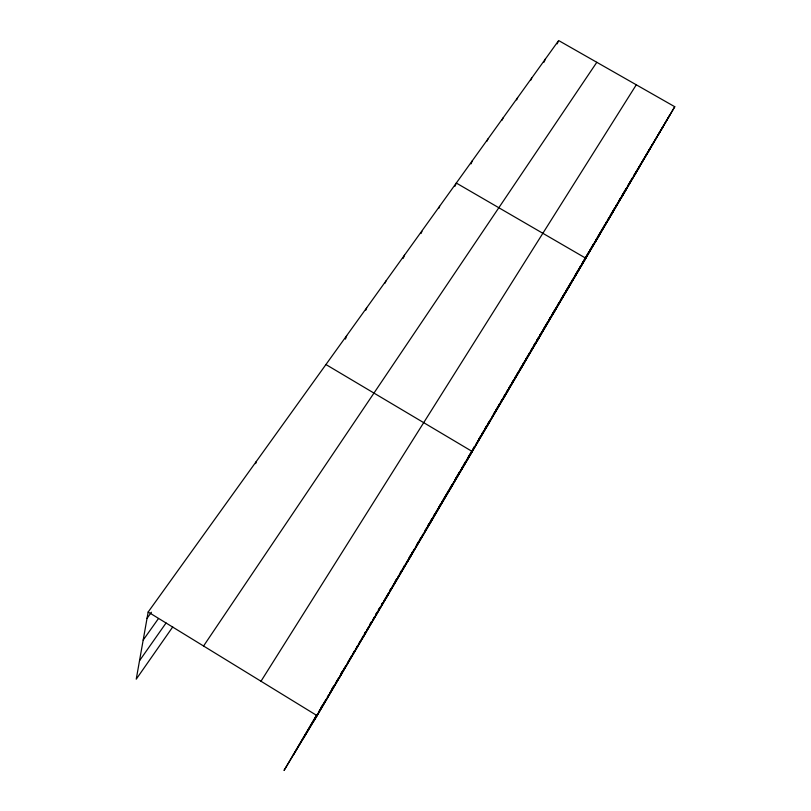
<?xml version="1.0" encoding="UTF-8"?>
<svg xmlns="http://www.w3.org/2000/svg" width="811" height="811" viewBox="0 0 811 811"><rect width="100%" height="100%" fill="white"/><g stroke="black" fill="none" stroke-linecap="round" stroke-linejoin="round"><path stroke-width="1.22" d="M316.888 714.562L284.032 770.45L317.081 715.657L674.762 106.728L558.657 40.55L148.16 612.021L136.238 679.182L172.733 626.933M255.647 463.628L256.276 461.51M345.445 339.099L346.692 335.632M365.812 310.157L366.684 307.805M385.134 283.09L385.924 281.011M403.239 258.344L404.476 255.181M421.091 233.467L421.943 231.348M438.761 208.386L439.633 206.247M454.951 186.277L456.299 183.043L585.775 258.222L542.275 331.314M471.029 163.873L472.407 160.619M487.036 141.124L487.979 138.945M502.09 120.17L503.033 117.98M516.648 99.885L517.611 97.685M530.749 80.238L531.732 78.038M543.917 62.305L545.397 59M557.147 43.865L558.15 41.655M293.126 755.376L316.635 715.373M319.139 711.105L320.396 708.976M321.643 706.847L326.032 699.386M327.279 697.257L328.536 695.128M329.783 693L334.173 685.538M335.419 683.409L338.552 678.077M341.086 673.769L345.547 666.186M347.453 662.942L351.903 655.359M353.18 653.2L354.448 651.03M356.364 647.786L357.631 645.617M358.908 643.458L360.814 640.203M362.071 638.064L363.328 635.925M364.595 633.776L365.852 631.637M367.109 629.498L368.995 626.285M370.252 624.135L371.519 621.996M372.776 619.857L374.662 616.644M375.919 614.495L377.186 612.356M378.443 610.217L380.329 607.003M381.586 604.864L382.833 602.735M384.079 600.616L388.449 593.186M389.696 591.057L390.943 588.938M392.2 586.809L396.559 579.378M397.816 577.26L399.063 575.131M400.31 573.012L404.76 565.439M406.037 563.26L407.953 559.995M409.241 557.816L414.36 549.098M415.637 546.918L420.118 539.295M421.396 537.125L423.312 533.871M424.589 531.702L425.856 529.532M427.133 527.363L429.049 524.109M430.327 521.939L444.367 498.035M445.655 495.856L450.135 488.222M451.413 486.042L453.339 482.778M454.616 480.599L456.542 477.324M457.181 476.239L459.107 472.955M460.395 470.775L462.321 467.501M463.598 465.311L472.59 450.024M473.229 448.929L474.465 446.82M475.712 444.712L482.525 433.115M483.761 431.006L488.719 422.572M489.347 421.517L490.584 419.399M491.831 417.28L504.908 395.028M505.537 393.964L528.823 354.346M530.09 352.197L534.52 344.655M535.797 342.475L546.685 323.954M548.601 320.69L554.805 310.137M556.042 308.028L600.687 232.068M601.326 230.993L602.593 228.834M603.86 226.674L616.431 205.274M617.668 203.186L626.954 187.371M628.221 185.222L632.641 177.7M633.898 175.561L635.794 172.337M303.263 738.568L326.884 698.372M327.512 697.288L453.308 483.204L433.52 516.354M470.329 454.241L453.937 482.129L472.235 451.504L325.931 364.534M470.958 453.167L617.191 204.301M617.83 203.206L652.571 144.094M313.948 720.847L669.795 115.081M320.649 708.165L321.896 706.036M331.983 688.884L333.26 686.714M340.924 673.677L342.201 671.508M364.423 633.705L365.69 631.546M370.12 624.004L371.377 621.865M375.787 614.373L377.044 612.234M378.301 610.095L379.558 607.956M381.444 604.742L382.701 602.603M389.625 590.834L390.872 588.705M395.261 581.244L396.508 579.115M400.269 572.728L401.516 570.599M403.402 567.406L404.648 565.267M409.028 557.816L410.275 555.697M411.532 553.568L412.779 551.45M417.148 544.009L418.395 541.89M419.642 539.761L420.889 537.642M425.258 530.212L426.505 528.083M431.533 519.537L430.276 521.676L432.243 518.482M433.419 516.333L434.676 514.194M439.065 506.723L440.322 504.584M441.579 502.445L442.836 500.306M444.093 498.167L445.979 494.953M447.246 492.814L448.503 490.665M449.76 488.526L451.656 485.313M455.437 478.885L459.847 471.384M461.743 468.15L465.544 461.682M467.44 458.448L471.242 451.991M473.148 448.757L474.415 446.597M478.865 439.015L480.142 436.845M482.058 433.591L483.336 431.422M484.613 429.252L486.519 425.988M487.796 423.818L489.074 421.649M493.463 414.188L494.7 412.089M495.926 409.991L497.163 407.892M498.4 405.794L499.637 403.685M500.874 401.587L502.1 399.488M503.955 396.336L505.192 394.237M506.429 392.129L507.686 390M508.933 387.881L510.18 385.752M512.045 382.569L513.292 380.45M514.539 378.331L515.796 376.203M517.043 374.084L518.29 371.965M520.155 368.772L521.422 366.623M522.689 364.474L523.947 362.324M525.842 359.101L527.109 356.952M528.366 354.802L529.634 352.653M530.901 350.504L532.797 347.28M535.341 342.952L534.054 345.131L535.321 343.002M536.618 340.762L538.545 337.498M539.832 335.308L541.758 332.034M543.684 328.759L547.526 322.21M549.392 319.037L550.639 316.929M551.885 314.81L555.616 308.464M557.481 305.281L558.728 303.172M560.594 299.989L564.395 293.531M565.662 291.372L570.092 283.83M571.36 281.67L572.627 279.511M574.492 276.348L578.182 270.063M579.419 267.975L580.646 265.886M581.872 263.788L585.562 257.513M586.191 256.448L588.705 252.17M589.962 250.031L593.733 243.614M595.619 240.401L596.876 238.262M597.504 237.197L604.225 225.772M605.442 223.694L606.669 221.616M607.885 219.538L609.112 217.46M610.359 215.331L614.748 207.869M615.995 205.741L617.252 203.612M618.499 201.483L620.385 198.279M621.662 196.12L626.163 188.557M628.089 185.314L632.58 177.741M633.867 175.581L674.762 106.728M646.438 154.86L651.365 146.558M658.299 134.656L663.246 126.334M621.54 197.225L626.427 189.024M634.192 175.703L639.098 167.451M608.483 219.467L613.329 211.316M536.588 340.884L538.484 337.69M539.751 335.572L541.018 333.443M594.98 242.448L599.785 234.369M566.554 290.835L571.268 282.917M552.169 315.347L556.245 308.494M536.071 342.729L540.673 335.004M519.983 370.11L524.514 362.507M503.296 398.515L507.747 391.044M485.971 428.005L490.341 420.696M448.676 491.496L452.832 484.552M428.573 525.721L432.598 518.989M407.609 561.405L411.491 554.927M385.732 598.65L389.452 592.446M362.872 637.568L366.42 631.657M338.968 678.249L342.323 672.684M260.99 681.24L636.29 84.8M203.561 646.012L596.815 62.295M139.522 660.701L166.052 622.99M143.172 640.092L158.388 618.651M147.024 618.377L151.424 612.244M148.16 612.021L317.081 715.657M429.019 523.815L427.762 525.944L429.06 523.815"/></g></svg>
